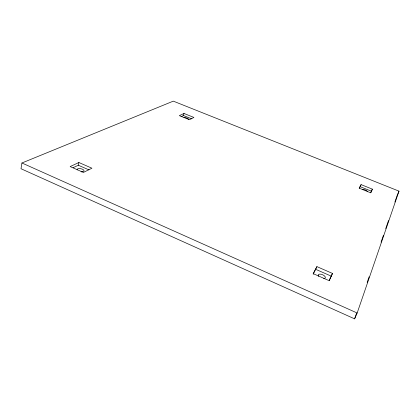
<?xml version="1.0" encoding="UTF-8"?>
<svg xmlns="http://www.w3.org/2000/svg" width="420" height="420" viewBox="0 0 420 420"><rect width="100%" height="100%" fill="white"/><g stroke="black" fill="none" stroke-linecap="round" stroke-linejoin="round"><path stroke-width="0.63" d="M21.945 162.981L21 168.735L354.606 318.859L357.168 313.005L399 191.142L173.303 101.141L21.945 162.981L357.168 313.005M73.096 167.706L78.33 165.228L78.881 162.509L91.912 168.21L83.428 172.431L70.151 166.583L78.881 162.509M181.12 116.629L183.446 115.526L183.997 113.463L193.919 117.453L189.404 119.7L179.34 115.636L183.997 113.463M354.606 318.859L356.528 313.294M367.19 282.382L369.106 276.817M381.05 242.193L383.392 235.394M385.739 228.596L388.51 220.558M394.905 202.01L397.252 195.206M313.21 274.265L316.916 266.627L332.488 273.436L329.254 280.66M359.425 188.244L361.095 184.616L372.377 189.152L370.776 192.822M397.504 194.628L399 191.142M332.488 273.436L329.075 280.639L313.147 273.619L316.916 266.627M372.377 189.152L370.655 192.796L359.179 188.165L361.095 184.616M183.446 115.526L191.604 118.808M360.255 186.711L371.516 191.247M78.33 165.228L88.972 169.895M315.83 269.383L331.364 276.197M81.076 171.659A3.502 1.46 11 0 1 81.884 171.953M77.17 169.906A3.507 1.449 11.1 0 1 79.858 168.604A3.507 1.449 11.1 0 1 83.932 170.399A3.507 1.449 11.1 0 1 81.265 171.707M183.923 117.742A2.499 0.793 15.5 0 1 187.126 118.136A2.499 0.793 15.5 0 1 188.312 119.511M362.659 189.593A2.693 0.892 21.4 0 1 365.694 190.118A2.693 0.892 21.4 0 1 367.469 191.783M318.78 276.35A3.78 1.759 22.9 0 1 319.914 274.134A3.78 1.759 22.9 0 1 324.796 276.286A3.78 1.759 22.9 0 1 323.683 278.512"/></g></svg>
